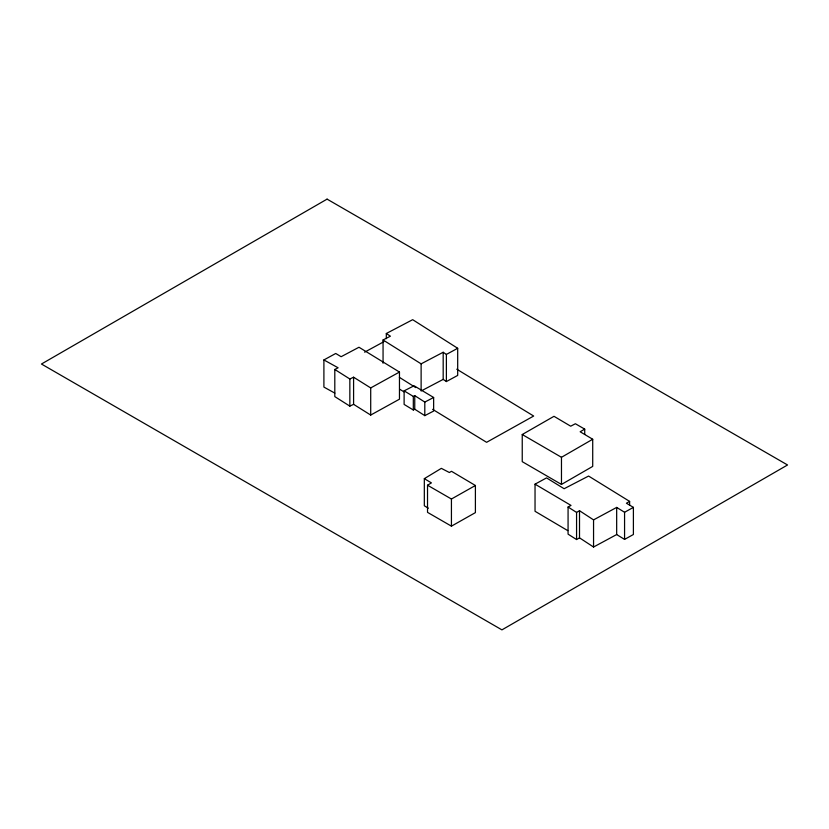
<?xml version="1.0" encoding="UTF-8"?>
<svg xmlns="http://www.w3.org/2000/svg" width="829" height="829" viewBox="0 0 829 829"><rect width="100%" height="100%" fill="white"/><g stroke="black" fill="none" stroke-linecap="round" stroke-linejoin="round"><path stroke-width="1.24" d="M424.324 478.654L441.349 468.354L449.38 472.52L451.494 471.297L475.4 485.493L475.4 512.623L451.432 526.156L427.526 512.353L427.526 485.214L431.412 482.892L424.324 478.654L424.324 505.783L428.375 508.208M584.725 429.132L580.155 431.764L592.714 439.256L592.714 466.395L561.471 484.426L522.239 461.66L522.239 434.52L554 416.313L570.704 426.199L575.378 423.743L584.725 429.132L584.725 434.303M561.471 484.426L561.471 457.297L592.714 439.256M579.512 510.716L579.512 537.845L576.569 539.544L576.569 512.415L579.512 510.716L593.554 519.887L593.554 547.026L616.672 534.55L624.569 539.399L633.397 534.498L633.397 507.369L626.423 503.234L629.615 501.39L588.59 476.053L564.124 488.727L546.549 477.898L535.037 484.167L535.037 511.296L567.751 530.622M427.526 485.214L451.432 499.017L475.4 485.493M593.554 519.887L616.672 507.41L624.569 512.27L633.397 507.369M334.802 369.475L349.848 378.998L353.589 377.205L370.708 387.931L399.464 372.055L399.464 399.184L370.708 415.06L353.589 404.334L349.848 406.137L334.802 396.604L334.802 369.475L338.118 367.796L323.901 359.941L323.901 387.081L334.843 393.122M323.901 359.941L335.735 353.475L341.133 356.708L358.988 347.247L399.464 372.055M364.625 352.17L383.837 341.714M446.385 381.558L446.385 354.429L457.691 348.284L457.691 375.413L446.385 381.558L443.183 379.392L443.183 352.263L421.122 363.848L383.06 339.973L390.397 336.18L386.314 333.507L412.676 319.683L457.691 348.284M576.569 539.544L568.072 534.156L568.072 507.027L571.015 505.421L535.037 484.167M404.117 390.853L413.319 396.428L414.749 395.651L424.8 402.075L424.8 415.64L433.64 411.049L433.64 397.485L414.075 385.775L404.117 390.853L404.117 404.417L413.319 409.992L414.749 409.215L424.8 415.64M443.183 379.392L421.122 390.987L421.122 363.848M424.8 402.075L433.64 397.485M522.239 434.52L561.471 457.297M456.758 369.195L533.669 416.034L486.602 442.313L432.614 409.339M399.557 389.153L403.961 391.848M399.371 377.34L415.681 387.578M568.072 507.027L576.569 512.415M579.512 537.845L593.554 547.026M443.183 352.263L446.385 354.429M629.615 501.39L629.615 505.275M624.569 512.27L624.569 539.399M616.672 507.41L616.672 534.55M451.432 499.017L451.432 526.156M414.749 395.651L414.749 409.215M413.319 396.428L413.319 409.992M386.314 333.507L386.314 338.667M383.06 339.973L383.06 363.226M370.708 387.931L370.708 415.06M353.589 377.205L353.589 404.334M349.848 378.998L349.848 406.137M327.072 199.126L41.45 364.024L501.928 629.874L787.55 464.976L327.072 199.126"/></g></svg>
